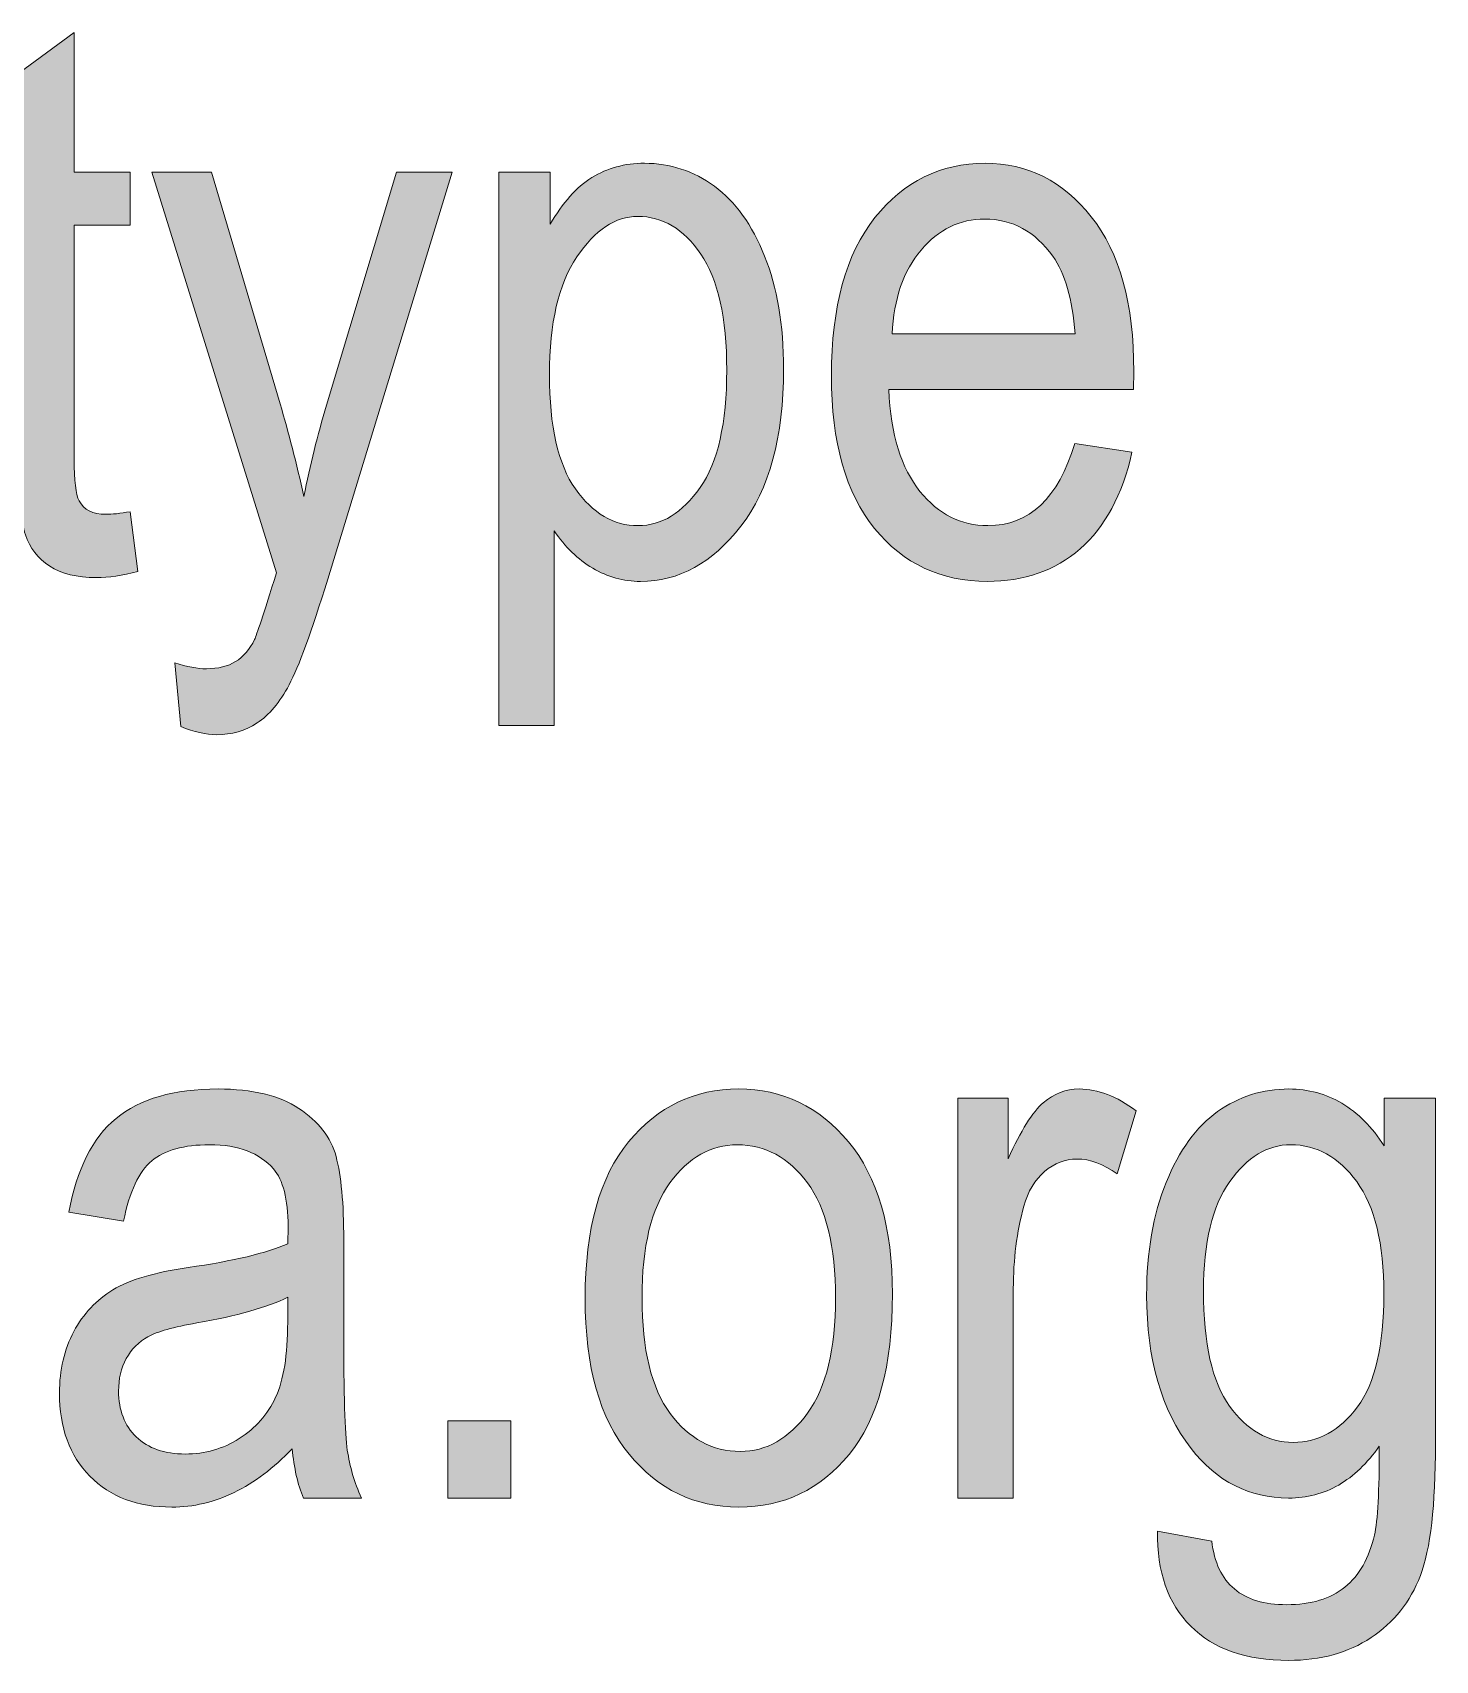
# Model space of a CAD drawing. Header units: inches. Extents: x 19 to 517, y 28 to 779.
# Drawn here: x 379.33 to 412.08, y 114.69 to 152.67 of the extents above; entities that cross this region are included whole.
import ezdxf

# ---------------------------------------------------------------- set-up
doc = ezdxf.new("R2010")
doc.units = ezdxf.units.IN
doc.header["$MEASUREMENT"] = 0
doc.layers.add('Layer 1', color=7, linetype='Continuous')

# ---------------------------------------------------------------- blocks, each defined once
blk = doc.blocks.new('block 224')
at = {"layer": 'Layer 1', "lineweight": 0}
blk.add_open_spline([(381.613, 141.491), (381.613, 141.491), (381.789, 140.094), (381.789, 140.094), (381.431, 140), (381.109, 139.953), (380.822, 139.953), (380.371, 139.953), (380.007, 140.043), (379.732, 140.221), (379.457, 140.399), (379.267, 140.645), (379.165, 140.955), (379.062, 141.266), (379.011, 141.884), (379.011, 142.81), (379.011, 142.81), (379.011, 148.18), (379.011, 148.18), (379.011, 148.18), (378.062, 148.18), (378.062, 148.18), (378.062, 148.18), (378.062, 149.41), (378.062, 149.41), (378.062, 149.41), (379.011, 149.41), (379.011, 149.41), (379.011, 149.41), (379.011, 151.722), (379.011, 151.722), (379.011, 151.722), (380.303, 152.671), (380.303, 152.671), (380.303, 152.671), (380.303, 149.41), (380.303, 149.41), (380.303, 149.41), (381.613, 149.41), (381.613, 149.41), (381.613, 149.41), (381.613, 148.18), (381.613, 148.18), (381.613, 148.18), (380.303, 148.18), (380.303, 148.18), (380.303, 148.18), (380.303, 142.722), (380.303, 142.722), (380.303, 142.218), (380.341, 141.893), (380.418, 141.746), (380.529, 141.535), (380.737, 141.43), (381.042, 141.43), (381.188, 141.43), (381.379, 141.45), (381.613, 141.491)], degree=3, knots=[0, 0, 0, 0, 1, 1, 1, 2, 2, 2, 3, 3, 3, 4, 4, 4, 5, 5, 5, 6, 6, 6, 7, 7, 7, 8, 8, 8, 9, 9, 9, 10, 10, 10, 11, 11, 11, 12, 12, 12, 13, 13, 13, 14, 14, 14, 15, 15, 15, 16, 16, 16, 17, 17, 17, 18, 18, 18, 19, 19, 19, 19], dxfattribs=at)
blk = doc.blocks.new('block 225')
at = {"layer": 'Layer 1', "true_color": 0x231f20}
h = blk.add_hatch(color=250, dxfattribs=at)
h.dxf.hatch_style = 2
edge = h.paths.add_edge_path()
edge.add_spline(control_points=[(381.613, 141.491), (381.613, 141.491), (381.789, 140.094), (381.789, 140.094), (381.431, 140), (381.109, 139.953), (380.822, 139.953), (380.371, 139.953), (380.007, 140.043), (379.732, 140.221), (379.457, 140.399), (379.267, 140.645), (379.165, 140.955), (379.062, 141.266), (379.011, 141.884), (379.011, 142.81), (379.011, 142.81), (379.011, 148.18), (379.011, 148.18), (379.011, 148.18), (378.062, 148.18), (378.062, 148.18), (378.062, 148.18), (378.062, 149.41), (378.062, 149.41), (378.062, 149.41), (379.011, 149.41), (379.011, 149.41), (379.011, 149.41), (379.011, 151.722), (379.011, 151.722), (379.011, 151.722), (380.303, 152.671), (380.303, 152.671), (380.303, 152.671), (380.303, 149.41), (380.303, 149.41), (380.303, 149.41), (381.613, 149.41), (381.613, 149.41), (381.613, 149.41), (381.613, 148.18), (381.613, 148.18), (381.613, 148.18), (380.303, 148.18), (380.303, 148.18), (380.303, 148.18), (380.303, 142.722), (380.303, 142.722), (380.303, 142.218), (380.341, 141.893), (380.418, 141.746), (380.529, 141.535), (380.737, 141.43), (381.042, 141.43), (381.188, 141.43), (381.379, 141.45), (381.613, 141.491)], knot_values=[0, 0, 0, 0, 1, 1, 1, 2, 2, 2, 3, 3, 3, 4, 4, 4, 5, 5, 5, 6, 6, 6, 7, 7, 7, 8, 8, 8, 9, 9, 9, 10, 10, 10, 11, 11, 11, 12, 12, 12, 13, 13, 13, 14, 14, 14, 15, 15, 15, 16, 16, 16, 17, 17, 17, 18, 18, 18, 19, 19, 19, 19], degree=3, periodic=1)
at = {"layer": 'Layer 1', "lineweight": 0}
blk.add_open_spline([(381.613, 141.491), (381.613, 141.491), (381.789, 140.094), (381.789, 140.094), (381.431, 140), (381.109, 139.953), (380.822, 139.953), (380.371, 139.953), (380.007, 140.043), (379.732, 140.221), (379.457, 140.399), (379.267, 140.645), (379.165, 140.955), (379.062, 141.266), (379.011, 141.884), (379.011, 142.81), (379.011, 142.81), (379.011, 148.18), (379.011, 148.18), (379.011, 148.18), (378.062, 148.18), (378.062, 148.18), (378.062, 148.18), (378.062, 149.41), (378.062, 149.41), (378.062, 149.41), (379.011, 149.41), (379.011, 149.41), (379.011, 149.41), (379.011, 151.722), (379.011, 151.722), (379.011, 151.722), (380.303, 152.671), (380.303, 152.671), (380.303, 152.671), (380.303, 149.41), (380.303, 149.41), (380.303, 149.41), (381.613, 149.41), (381.613, 149.41), (381.613, 149.41), (381.613, 148.18), (381.613, 148.18), (381.613, 148.18), (380.303, 148.18), (380.303, 148.18), (380.303, 148.18), (380.303, 142.722), (380.303, 142.722), (380.303, 142.218), (380.341, 141.893), (380.418, 141.746), (380.529, 141.535), (380.737, 141.43), (381.042, 141.43), (381.188, 141.43), (381.379, 141.45), (381.613, 141.491)], degree=3, knots=[0, 0, 0, 0, 1, 1, 1, 2, 2, 2, 3, 3, 3, 4, 4, 4, 5, 5, 5, 6, 6, 6, 7, 7, 7, 8, 8, 8, 9, 9, 9, 10, 10, 10, 11, 11, 11, 12, 12, 12, 13, 13, 13, 14, 14, 14, 15, 15, 15, 16, 16, 16, 17, 17, 17, 18, 18, 18, 19, 19, 19, 19], dxfattribs=at)
blk = doc.blocks.new('block 226')
at = {"layer": 'Layer 1', "lineweight": 0}
blk.add_open_spline([(382.791, 136.481), (382.791, 136.481), (382.65, 137.967), (382.65, 137.967), (382.937, 137.873), (383.183, 137.826), (383.389, 137.826), (383.665, 137.826), (383.892, 137.882), (384.071, 137.993), (384.25, 138.104), (384.398, 138.277), (384.515, 138.512), (384.556, 138.594), (384.726, 139.111), (385.025, 140.063), (385.025, 140.063), (382.114, 149.41), (382.114, 149.41), (382.114, 149.41), (383.511, 149.41), (383.511, 149.41), (383.511, 149.41), (385.111, 144.008), (385.111, 144.008), (385.31, 143.334), (385.495, 142.614), (385.665, 141.847), (385.811, 142.573), (385.987, 143.281), (386.192, 143.973), (386.192, 143.973), (387.827, 149.41), (387.827, 149.41), (387.827, 149.41), (389.128, 149.41), (389.128, 149.41), (389.128, 149.41), (386.224, 139.918), (386.224, 139.918), (385.842, 138.688), (385.542, 137.865), (385.322, 137.453), (385.101, 137.039), (384.852, 136.742), (384.573, 136.561), (384.295, 136.379), (383.979, 136.288), (383.627, 136.288), (383.381, 136.288), (383.101, 136.353), (382.791, 136.481)], degree=3, knots=[0, 0, 0, 0, 1, 1, 1, 2, 2, 2, 3, 3, 3, 4, 4, 4, 5, 5, 5, 6, 6, 6, 7, 7, 7, 8, 8, 8, 9, 9, 9, 10, 10, 10, 11, 11, 11, 12, 12, 12, 13, 13, 13, 14, 14, 14, 15, 15, 15, 16, 16, 16, 17, 17, 17, 17], dxfattribs=at)
blk = doc.blocks.new('block 227')
at = {"layer": 'Layer 1', "true_color": 0x231f20}
h = blk.add_hatch(color=250, dxfattribs=at)
h.dxf.hatch_style = 2
edge = h.paths.add_edge_path()
edge.add_spline(control_points=[(382.791, 136.481), (382.791, 136.481), (382.65, 137.967), (382.65, 137.967), (382.937, 137.873), (383.183, 137.826), (383.389, 137.826), (383.665, 137.826), (383.892, 137.882), (384.071, 137.993), (384.25, 138.104), (384.398, 138.277), (384.515, 138.512), (384.556, 138.594), (384.726, 139.111), (385.025, 140.063), (385.025, 140.063), (382.114, 149.41), (382.114, 149.41), (382.114, 149.41), (383.511, 149.41), (383.511, 149.41), (383.511, 149.41), (385.111, 144.008), (385.111, 144.008), (385.31, 143.334), (385.495, 142.614), (385.665, 141.847), (385.811, 142.573), (385.987, 143.281), (386.192, 143.973), (386.192, 143.973), (387.827, 149.41), (387.827, 149.41), (387.827, 149.41), (389.128, 149.41), (389.128, 149.41), (389.128, 149.41), (386.224, 139.918), (386.224, 139.918), (385.842, 138.688), (385.542, 137.865), (385.322, 137.453), (385.101, 137.039), (384.852, 136.742), (384.573, 136.561), (384.295, 136.379), (383.979, 136.288), (383.627, 136.288), (383.381, 136.288), (383.101, 136.353), (382.791, 136.481)], knot_values=[0, 0, 0, 0, 1, 1, 1, 2, 2, 2, 3, 3, 3, 4, 4, 4, 5, 5, 5, 6, 6, 6, 7, 7, 7, 8, 8, 8, 9, 9, 9, 10, 10, 10, 11, 11, 11, 12, 12, 12, 13, 13, 13, 14, 14, 14, 15, 15, 15, 16, 16, 16, 17, 17, 17, 17], degree=3, periodic=1)
at = {"layer": 'Layer 1', "lineweight": 0}
blk.add_open_spline([(382.791, 136.481), (382.791, 136.481), (382.65, 137.967), (382.65, 137.967), (382.937, 137.873), (383.183, 137.826), (383.389, 137.826), (383.665, 137.826), (383.892, 137.882), (384.071, 137.993), (384.25, 138.104), (384.398, 138.277), (384.515, 138.512), (384.556, 138.594), (384.726, 139.111), (385.025, 140.063), (385.025, 140.063), (382.114, 149.41), (382.114, 149.41), (382.114, 149.41), (383.511, 149.41), (383.511, 149.41), (383.511, 149.41), (385.111, 144.008), (385.111, 144.008), (385.31, 143.334), (385.495, 142.614), (385.665, 141.847), (385.811, 142.573), (385.987, 143.281), (386.192, 143.973), (386.192, 143.973), (387.827, 149.41), (387.827, 149.41), (387.827, 149.41), (389.128, 149.41), (389.128, 149.41), (389.128, 149.41), (386.224, 139.918), (386.224, 139.918), (385.842, 138.688), (385.542, 137.865), (385.322, 137.453), (385.101, 137.039), (384.852, 136.742), (384.573, 136.561), (384.295, 136.379), (383.979, 136.288), (383.627, 136.288), (383.381, 136.288), (383.101, 136.353), (382.791, 136.481)], degree=3, knots=[0, 0, 0, 0, 1, 1, 1, 2, 2, 2, 3, 3, 3, 4, 4, 4, 5, 5, 5, 6, 6, 6, 7, 7, 7, 8, 8, 8, 9, 9, 9, 10, 10, 10, 11, 11, 11, 12, 12, 12, 13, 13, 13, 14, 14, 14, 15, 15, 15, 16, 16, 16, 17, 17, 17, 17], dxfattribs=at)
blk = doc.blocks.new('block 228')
at = {"layer": 'Layer 1', "lineweight": 0}
blk.add_open_spline([(390.217, 136.499), (390.217, 136.499), (390.217, 149.41), (390.217, 149.41), (390.217, 149.41), (391.413, 149.41), (391.413, 149.41), (391.413, 149.41), (391.413, 148.197), (391.413, 148.197), (391.706, 148.701), (392.03, 149.064), (392.386, 149.287), (392.744, 149.51), (393.153, 149.621), (393.615, 149.621), (394.217, 149.621), (394.761, 149.442), (395.248, 149.085), (395.733, 148.728), (396.124, 148.184), (396.419, 147.455), (396.714, 146.725), (396.862, 145.848), (396.862, 144.822), (396.862, 143.234), (396.529, 142.011), (395.865, 141.152), (395.199, 140.294), (394.419, 139.865), (393.522, 139.865), (393.124, 139.865), (392.752, 139.968), (392.406, 140.173), (392.06, 140.378), (391.761, 140.668), (391.509, 141.043), (391.509, 141.043), (391.509, 136.499), (391.509, 136.499), (391.509, 136.499), (390.217, 136.499), (390.217, 136.499)], degree=3, knots=[0, 0, 0, 0, 1, 1, 1, 2, 2, 2, 3, 3, 3, 4, 4, 4, 5, 5, 5, 6, 6, 6, 7, 7, 7, 8, 8, 8, 9, 9, 9, 10, 10, 10, 11, 11, 11, 12, 12, 12, 13, 13, 13, 14, 14, 14, 14], dxfattribs=at)
blk = doc.blocks.new('block 229')
at = {"layer": 'Layer 1', "lineweight": 0}
blk.add_open_spline([(391.397, 144.69), (391.397, 143.483), (391.598, 142.594), (392.002, 142.023), (392.405, 141.451), (392.893, 141.166), (393.465, 141.166), (394.015, 141.166), (394.498, 141.462), (394.913, 142.054), (395.328, 142.646), (395.535, 143.56), (395.535, 144.796), (395.535, 146.015), (395.333, 146.917), (394.93, 147.503), (394.527, 148.089), (394.036, 148.382), (393.457, 148.382), (392.937, 148.382), (392.464, 148.066), (392.037, 147.438), (391.61, 146.807), (391.397, 145.892), (391.397, 144.69)], degree=3, knots=[0, 0, 0, 0, 1, 1, 1, 2, 2, 2, 3, 3, 3, 4, 4, 4, 5, 5, 5, 6, 6, 6, 7, 7, 7, 8, 8, 8, 8], dxfattribs=at)
blk = doc.blocks.new('block 230')
at = {"layer": 'Layer 1', "true_color": 0x231f20}
h = blk.add_hatch(color=250, dxfattribs=at)
h.dxf.hatch_style = 2
edge = h.paths.add_edge_path()
edge.add_spline(control_points=[(390.217, 136.499), (390.217, 136.499), (390.217, 149.41), (390.217, 149.41), (390.217, 149.41), (391.413, 149.41), (391.413, 149.41), (391.413, 149.41), (391.413, 148.197), (391.413, 148.197), (391.706, 148.701), (392.03, 149.064), (392.386, 149.287), (392.744, 149.51), (393.153, 149.621), (393.615, 149.621), (394.217, 149.621), (394.761, 149.442), (395.248, 149.085), (395.733, 148.728), (396.124, 148.184), (396.419, 147.455), (396.714, 146.725), (396.862, 145.848), (396.862, 144.822), (396.862, 143.234), (396.529, 142.011), (395.865, 141.152), (395.199, 140.294), (394.419, 139.865), (393.522, 139.865), (393.124, 139.865), (392.752, 139.968), (392.406, 140.173), (392.06, 140.378), (391.761, 140.668), (391.509, 141.043), (391.509, 141.043), (391.509, 136.499), (391.509, 136.499), (391.509, 136.499), (390.217, 136.499), (390.217, 136.499)], knot_values=[0, 0, 0, 0, 1, 1, 1, 2, 2, 2, 3, 3, 3, 4, 4, 4, 5, 5, 5, 6, 6, 6, 7, 7, 7, 8, 8, 8, 9, 9, 9, 10, 10, 10, 11, 11, 11, 12, 12, 12, 13, 13, 13, 14, 14, 14, 14], degree=3, periodic=1)
edge = h.paths.add_edge_path()
edge.add_spline(control_points=[(391.397, 144.69), (391.397, 143.483), (391.598, 142.594), (392.002, 142.023), (392.405, 141.451), (392.893, 141.166), (393.465, 141.166), (394.015, 141.166), (394.498, 141.462), (394.913, 142.054), (395.328, 142.646), (395.535, 143.56), (395.535, 144.796), (395.535, 146.015), (395.333, 146.917), (394.93, 147.503), (394.527, 148.089), (394.036, 148.382), (393.457, 148.382), (392.937, 148.382), (392.464, 148.066), (392.037, 147.438), (391.61, 146.807), (391.397, 145.892), (391.397, 144.69)], knot_values=[0, 0, 0, 0, 1, 1, 1, 2, 2, 2, 3, 3, 3, 4, 4, 4, 5, 5, 5, 6, 6, 6, 7, 7, 7, 8, 8, 8, 8], degree=3, periodic=1)
at = {"layer": 'Layer 1', "lineweight": 0}
for points, knots in [([(390.217, 136.499), (390.217, 136.499), (390.217, 149.41), (390.217, 149.41), (390.217, 149.41), (391.413, 149.41), (391.413, 149.41), (391.413, 149.41), (391.413, 148.197), (391.413, 148.197), (391.706, 148.701), (392.03, 149.064), (392.386, 149.287), (392.744, 149.51), (393.153, 149.621), (393.615, 149.621), (394.217, 149.621), (394.761, 149.442), (395.248, 149.085), (395.733, 148.728), (396.124, 148.184), (396.419, 147.455), (396.714, 146.725), (396.862, 145.848), (396.862, 144.822), (396.862, 143.234), (396.529, 142.011), (395.865, 141.152), (395.199, 140.294), (394.419, 139.865), (393.522, 139.865), (393.124, 139.865), (392.752, 139.968), (392.406, 140.173), (392.06, 140.378), (391.761, 140.668), (391.509, 141.043), (391.509, 141.043), (391.509, 136.499), (391.509, 136.499), (391.509, 136.499), (390.217, 136.499), (390.217, 136.499)], [0, 0, 0, 0, 1, 1, 1, 2, 2, 2, 3, 3, 3, 4, 4, 4, 5, 5, 5, 6, 6, 6, 7, 7, 7, 8, 8, 8, 9, 9, 9, 10, 10, 10, 11, 11, 11, 12, 12, 12, 13, 13, 13, 14, 14, 14, 14]), ([(391.397, 144.69), (391.397, 143.483), (391.598, 142.594), (392.002, 142.023), (392.405, 141.451), (392.893, 141.166), (393.465, 141.166), (394.015, 141.166), (394.498, 141.462), (394.913, 142.054), (395.328, 142.646), (395.535, 143.56), (395.535, 144.796), (395.535, 146.015), (395.333, 146.917), (394.93, 147.503), (394.527, 148.089), (394.036, 148.382), (393.457, 148.382), (392.937, 148.382), (392.464, 148.066), (392.037, 147.438), (391.61, 146.807), (391.397, 145.892), (391.397, 144.69)], [0, 0, 0, 0, 1, 1, 1, 2, 2, 2, 3, 3, 3, 4, 4, 4, 5, 5, 5, 6, 6, 6, 7, 7, 7, 8, 8, 8, 8])]:
    blk.add_open_spline(points, degree=3, knots=knots, dxfattribs=at)
blk = doc.blocks.new('block 231')
at = {"layer": 'Layer 1', "lineweight": 0}
blk.add_open_spline([(403.656, 143.082), (403.656, 143.082), (404.992, 142.88), (404.992, 142.88), (404.769, 141.884), (404.366, 141.132), (403.783, 140.625), (403.2, 140.118), (402.478, 139.865), (401.617, 139.865), (400.533, 139.865), (399.655, 140.276), (398.984, 141.1), (398.313, 141.923), (397.978, 143.111), (397.978, 144.664), (397.978, 146.275), (398.316, 147.504), (398.994, 148.352), (399.67, 149.197), (400.527, 149.621), (401.564, 149.621), (402.554, 149.621), (403.381, 149.205), (404.043, 148.373), (404.705, 147.541), (405.036, 146.337), (405.036, 144.761), (405.036, 144.761), (405.027, 144.339), (405.027, 144.339), (405.027, 144.339), (399.314, 144.339), (399.314, 144.339), (399.367, 143.29), (399.61, 142.499), (400.044, 141.966), (400.477, 141.433), (401.005, 141.166), (401.626, 141.166), (402.598, 141.166), (403.275, 141.805), (403.656, 143.082)], degree=3, knots=[0, 0, 0, 0, 1, 1, 1, 2, 2, 2, 3, 3, 3, 4, 4, 4, 5, 5, 5, 6, 6, 6, 7, 7, 7, 8, 8, 8, 9, 9, 9, 10, 10, 10, 11, 11, 11, 12, 12, 12, 13, 13, 13, 14, 14, 14, 14], dxfattribs=at)
blk = doc.blocks.new('block 232')
at = {"layer": 'Layer 1', "lineweight": 0}
blk.add_open_spline([(399.393, 145.64), (399.393, 145.64), (403.665, 145.64), (403.665, 145.64), (403.606, 146.448), (403.433, 147.052), (403.146, 147.45), (402.73, 148.03), (402.2, 148.32), (401.555, 148.32), (400.975, 148.32), (400.48, 148.078), (400.07, 147.596), (399.66, 147.111), (399.434, 146.46), (399.393, 145.64)], degree=3, knots=[0, 0, 0, 0, 1, 1, 1, 2, 2, 2, 3, 3, 3, 4, 4, 4, 5, 5, 5, 5], dxfattribs=at)
blk = doc.blocks.new('block 233')
at = {"layer": 'Layer 1', "true_color": 0x231f20}
h = blk.add_hatch(color=250, dxfattribs=at)
h.dxf.hatch_style = 2
edge = h.paths.add_edge_path()
edge.add_spline(control_points=[(403.656, 143.082), (403.656, 143.082), (404.992, 142.88), (404.992, 142.88), (404.769, 141.884), (404.366, 141.132), (403.783, 140.625), (403.2, 140.118), (402.478, 139.865), (401.617, 139.865), (400.533, 139.865), (399.655, 140.276), (398.984, 141.1), (398.313, 141.923), (397.978, 143.111), (397.978, 144.664), (397.978, 146.275), (398.316, 147.504), (398.994, 148.352), (399.67, 149.197), (400.527, 149.621), (401.564, 149.621), (402.554, 149.621), (403.381, 149.205), (404.043, 148.373), (404.705, 147.541), (405.036, 146.337), (405.036, 144.761), (405.036, 144.761), (405.027, 144.339), (405.027, 144.339), (405.027, 144.339), (399.314, 144.339), (399.314, 144.339), (399.367, 143.29), (399.61, 142.499), (400.044, 141.966), (400.477, 141.433), (401.005, 141.166), (401.626, 141.166), (402.598, 141.166), (403.275, 141.805), (403.656, 143.082)], knot_values=[0, 0, 0, 0, 1, 1, 1, 2, 2, 2, 3, 3, 3, 4, 4, 4, 5, 5, 5, 6, 6, 6, 7, 7, 7, 8, 8, 8, 9, 9, 9, 10, 10, 10, 11, 11, 11, 12, 12, 12, 13, 13, 13, 14, 14, 14, 14], degree=3, periodic=1)
edge = h.paths.add_edge_path()
edge.add_spline(control_points=[(399.393, 145.64), (399.393, 145.64), (403.665, 145.64), (403.665, 145.64), (403.606, 146.448), (403.433, 147.052), (403.146, 147.45), (402.73, 148.03), (402.2, 148.32), (401.555, 148.32), (400.975, 148.32), (400.48, 148.078), (400.07, 147.596), (399.66, 147.111), (399.434, 146.46), (399.393, 145.64)], knot_values=[0, 0, 0, 0, 1, 1, 1, 2, 2, 2, 3, 3, 3, 4, 4, 4, 5, 5, 5, 5], degree=3, periodic=1)
at = {"layer": 'Layer 1', "lineweight": 0}
for points, knots in [([(403.656, 143.082), (403.656, 143.082), (404.992, 142.88), (404.992, 142.88), (404.769, 141.884), (404.366, 141.132), (403.783, 140.625), (403.2, 140.118), (402.478, 139.865), (401.617, 139.865), (400.533, 139.865), (399.655, 140.276), (398.984, 141.1), (398.313, 141.923), (397.978, 143.111), (397.978, 144.664), (397.978, 146.275), (398.316, 147.504), (398.994, 148.352), (399.67, 149.197), (400.527, 149.621), (401.564, 149.621), (402.554, 149.621), (403.381, 149.205), (404.043, 148.373), (404.705, 147.541), (405.036, 146.337), (405.036, 144.761), (405.036, 144.761), (405.027, 144.339), (405.027, 144.339), (405.027, 144.339), (399.314, 144.339), (399.314, 144.339), (399.367, 143.29), (399.61, 142.499), (400.044, 141.966), (400.477, 141.433), (401.005, 141.166), (401.626, 141.166), (402.598, 141.166), (403.275, 141.805), (403.656, 143.082)], [0, 0, 0, 0, 1, 1, 1, 2, 2, 2, 3, 3, 3, 4, 4, 4, 5, 5, 5, 6, 6, 6, 7, 7, 7, 8, 8, 8, 9, 9, 9, 10, 10, 10, 11, 11, 11, 12, 12, 12, 13, 13, 13, 14, 14, 14, 14]), ([(399.393, 145.64), (399.393, 145.64), (403.665, 145.64), (403.665, 145.64), (403.606, 146.448), (403.433, 147.052), (403.146, 147.45), (402.73, 148.03), (402.2, 148.32), (401.555, 148.32), (400.975, 148.32), (400.48, 148.078), (400.07, 147.596), (399.66, 147.111), (399.434, 146.46), (399.393, 145.64)], [0, 0, 0, 0, 1, 1, 1, 2, 2, 2, 3, 3, 3, 4, 4, 4, 5, 5, 5, 5])]:
    blk.add_open_spline(points, degree=3, knots=knots, dxfattribs=at)
blk = doc.blocks.new('block 362')
at = {"layer": 'Layer 1', "lineweight": 0}
blk.add_open_spline([(385.392, 119.627), (384.959, 119.176), (384.507, 118.836), (384.039, 118.607), (383.57, 118.379), (383.084, 118.265), (382.58, 118.265), (381.783, 118.265), (381.147, 118.505), (380.673, 118.985), (380.198, 119.466), (379.961, 120.113), (379.961, 120.928), (379.961, 121.467), (380.072, 121.944), (380.295, 122.36), (380.517, 122.776), (380.822, 123.102), (381.209, 123.336), (381.595, 123.57), (382.181, 123.743), (382.966, 123.854), (384.021, 124.009), (384.795, 124.193), (385.287, 124.408), (385.287, 124.408), (385.296, 124.813), (385.296, 124.813), (385.296, 125.451), (385.181, 125.899), (384.953, 126.157), (384.631, 126.532), (384.135, 126.72), (383.467, 126.72), (382.864, 126.72), (382.413, 126.595), (382.114, 126.345), (381.815, 126.094), (381.595, 125.624), (381.455, 124.936), (381.455, 124.936), (380.18, 125.146), (380.18, 125.146), (380.362, 126.148), (380.73, 126.878), (381.283, 127.335), (381.838, 127.792), (382.63, 128.021), (383.661, 128.021), (384.464, 128.021), (385.093, 127.869), (385.55, 127.567), (386.007, 127.266), (386.296, 126.893), (386.416, 126.447), (386.536, 126.002), (386.596, 125.352), (386.596, 124.496), (386.596, 124.496), (386.596, 122.387), (386.596, 122.387), (386.596, 120.91), (386.624, 119.979), (386.679, 119.597), (386.735, 119.212), (386.845, 118.839), (387.009, 118.476), (387.009, 118.476), (385.656, 118.476), (385.656, 118.476), (385.521, 118.798), (385.433, 119.182), (385.392, 119.627)], degree=3, knots=[0, 0, 0, 0, 1, 1, 1, 2, 2, 2, 3, 3, 3, 4, 4, 4, 5, 5, 5, 6, 6, 6, 7, 7, 7, 8, 8, 8, 9, 9, 9, 10, 10, 10, 11, 11, 11, 12, 12, 12, 13, 13, 13, 14, 14, 14, 15, 15, 15, 16, 16, 16, 17, 17, 17, 18, 18, 18, 19, 19, 19, 20, 20, 20, 21, 21, 21, 22, 22, 22, 23, 23, 23, 24, 24, 24, 24], dxfattribs=at)
blk = doc.blocks.new('block 363')
at = {"layer": 'Layer 1', "lineweight": 0}
blk.add_open_spline([(385.287, 123.16), (384.812, 122.926), (384.106, 122.727), (383.169, 122.563), (382.624, 122.469), (382.243, 122.361), (382.026, 122.241), (381.809, 122.121), (381.64, 121.952), (381.521, 121.731), (381.4, 121.513), (381.34, 121.259), (381.34, 120.972), (381.34, 120.526), (381.478, 120.17), (381.754, 119.903), (382.029, 119.637), (382.41, 119.504), (382.896, 119.504), (383.359, 119.504), (383.779, 119.624), (384.158, 119.864), (384.535, 120.104), (384.818, 120.425), (385.006, 120.827), (385.193, 121.228), (385.287, 121.813), (385.287, 122.58), (385.287, 122.58), (385.287, 123.16), (385.287, 123.16)], degree=3, knots=[0, 0, 0, 0, 1, 1, 1, 2, 2, 2, 3, 3, 3, 4, 4, 4, 5, 5, 5, 6, 6, 6, 7, 7, 7, 8, 8, 8, 9, 9, 9, 10, 10, 10, 10], dxfattribs=at)
blk = doc.blocks.new('block 364')
at = {"layer": 'Layer 1', "true_color": 0x231f20}
h = blk.add_hatch(color=250, dxfattribs=at)
h.dxf.hatch_style = 2
edge = h.paths.add_edge_path()
edge.add_spline(control_points=[(385.392, 119.627), (384.959, 119.176), (384.507, 118.836), (384.039, 118.607), (383.57, 118.379), (383.084, 118.265), (382.58, 118.265), (381.783, 118.265), (381.147, 118.505), (380.673, 118.985), (380.198, 119.466), (379.961, 120.113), (379.961, 120.928), (379.961, 121.467), (380.072, 121.944), (380.295, 122.36), (380.517, 122.776), (380.822, 123.102), (381.209, 123.336), (381.595, 123.57), (382.181, 123.743), (382.966, 123.854), (384.021, 124.009), (384.795, 124.193), (385.287, 124.408), (385.287, 124.408), (385.296, 124.813), (385.296, 124.813), (385.296, 125.451), (385.181, 125.899), (384.953, 126.157), (384.631, 126.532), (384.135, 126.72), (383.467, 126.72), (382.864, 126.72), (382.413, 126.595), (382.114, 126.345), (381.815, 126.094), (381.595, 125.624), (381.455, 124.936), (381.455, 124.936), (380.18, 125.146), (380.18, 125.146), (380.362, 126.148), (380.73, 126.878), (381.283, 127.335), (381.838, 127.792), (382.63, 128.021), (383.661, 128.021), (384.464, 128.021), (385.093, 127.869), (385.55, 127.567), (386.007, 127.266), (386.296, 126.893), (386.416, 126.447), (386.536, 126.002), (386.596, 125.352), (386.596, 124.496), (386.596, 124.496), (386.596, 122.387), (386.596, 122.387), (386.596, 120.91), (386.624, 119.979), (386.679, 119.597), (386.735, 119.212), (386.845, 118.839), (387.009, 118.476), (387.009, 118.476), (385.656, 118.476), (385.656, 118.476), (385.521, 118.798), (385.433, 119.182), (385.392, 119.627)], knot_values=[0, 0, 0, 0, 1, 1, 1, 2, 2, 2, 3, 3, 3, 4, 4, 4, 5, 5, 5, 6, 6, 6, 7, 7, 7, 8, 8, 8, 9, 9, 9, 10, 10, 10, 11, 11, 11, 12, 12, 12, 13, 13, 13, 14, 14, 14, 15, 15, 15, 16, 16, 16, 17, 17, 17, 18, 18, 18, 19, 19, 19, 20, 20, 20, 21, 21, 21, 22, 22, 22, 23, 23, 23, 24, 24, 24, 24], degree=3, periodic=1)
edge = h.paths.add_edge_path()
edge.add_spline(control_points=[(385.287, 123.16), (384.812, 122.926), (384.106, 122.727), (383.169, 122.563), (382.624, 122.469), (382.243, 122.361), (382.026, 122.241), (381.809, 122.121), (381.64, 121.952), (381.521, 121.731), (381.4, 121.513), (381.34, 121.259), (381.34, 120.972), (381.34, 120.526), (381.478, 120.17), (381.754, 119.903), (382.029, 119.637), (382.41, 119.504), (382.896, 119.504), (383.359, 119.504), (383.779, 119.624), (384.158, 119.864), (384.535, 120.104), (384.818, 120.425), (385.006, 120.827), (385.193, 121.228), (385.287, 121.813), (385.287, 122.58), (385.287, 122.58), (385.287, 123.16), (385.287, 123.16)], knot_values=[0, 0, 0, 0, 1, 1, 1, 2, 2, 2, 3, 3, 3, 4, 4, 4, 5, 5, 5, 6, 6, 6, 7, 7, 7, 8, 8, 8, 9, 9, 9, 10, 10, 10, 10], degree=3, periodic=1)
at = {"layer": 'Layer 1', "lineweight": 0}
for points, knots in [([(385.392, 119.627), (384.959, 119.176), (384.507, 118.836), (384.039, 118.607), (383.57, 118.379), (383.084, 118.265), (382.58, 118.265), (381.783, 118.265), (381.147, 118.505), (380.673, 118.985), (380.198, 119.466), (379.961, 120.113), (379.961, 120.928), (379.961, 121.467), (380.072, 121.944), (380.295, 122.36), (380.517, 122.776), (380.822, 123.102), (381.209, 123.336), (381.595, 123.57), (382.181, 123.743), (382.966, 123.854), (384.021, 124.009), (384.795, 124.193), (385.287, 124.408), (385.287, 124.408), (385.296, 124.813), (385.296, 124.813), (385.296, 125.451), (385.181, 125.899), (384.953, 126.157), (384.631, 126.532), (384.135, 126.72), (383.467, 126.72), (382.864, 126.72), (382.413, 126.595), (382.114, 126.345), (381.815, 126.094), (381.595, 125.624), (381.455, 124.936), (381.455, 124.936), (380.18, 125.146), (380.18, 125.146), (380.362, 126.148), (380.73, 126.878), (381.283, 127.335), (381.838, 127.792), (382.63, 128.021), (383.661, 128.021), (384.464, 128.021), (385.093, 127.869), (385.55, 127.567), (386.007, 127.266), (386.296, 126.893), (386.416, 126.447), (386.536, 126.002), (386.596, 125.352), (386.596, 124.496), (386.596, 124.496), (386.596, 122.387), (386.596, 122.387), (386.596, 120.91), (386.624, 119.979), (386.679, 119.597), (386.735, 119.212), (386.845, 118.839), (387.009, 118.476), (387.009, 118.476), (385.656, 118.476), (385.656, 118.476), (385.521, 118.798), (385.433, 119.182), (385.392, 119.627)], [0, 0, 0, 0, 1, 1, 1, 2, 2, 2, 3, 3, 3, 4, 4, 4, 5, 5, 5, 6, 6, 6, 7, 7, 7, 8, 8, 8, 9, 9, 9, 10, 10, 10, 11, 11, 11, 12, 12, 12, 13, 13, 13, 14, 14, 14, 15, 15, 15, 16, 16, 16, 17, 17, 17, 18, 18, 18, 19, 19, 19, 20, 20, 20, 21, 21, 21, 22, 22, 22, 23, 23, 23, 24, 24, 24, 24]), ([(385.287, 123.16), (384.812, 122.926), (384.106, 122.727), (383.169, 122.563), (382.624, 122.469), (382.243, 122.361), (382.026, 122.241), (381.809, 122.121), (381.64, 121.952), (381.521, 121.731), (381.4, 121.513), (381.34, 121.259), (381.34, 120.972), (381.34, 120.526), (381.478, 120.17), (381.754, 119.903), (382.029, 119.637), (382.41, 119.504), (382.896, 119.504), (383.359, 119.504), (383.779, 119.624), (384.158, 119.864), (384.535, 120.104), (384.818, 120.425), (385.006, 120.827), (385.193, 121.228), (385.287, 121.813), (385.287, 122.58), (385.287, 122.58), (385.287, 123.16), (385.287, 123.16)], [0, 0, 0, 0, 1, 1, 1, 2, 2, 2, 3, 3, 3, 4, 4, 4, 5, 5, 5, 6, 6, 6, 7, 7, 7, 8, 8, 8, 9, 9, 9, 10, 10, 10, 10])]:
    blk.add_open_spline(points, degree=3, knots=knots, dxfattribs=at)
blk = doc.blocks.new('block 365')
at = {"layer": 'Layer 1', "lineweight": 0}
blk.add_lwpolyline([(389.022, 118.476), (389.022, 120.277), (390.499, 120.277), (390.499, 118.476), (389.022, 118.476)], dxfattribs=at)
blk = doc.blocks.new('block 366')
at = {"layer": 'Layer 1', "true_color": 0x231f20}
h = blk.add_hatch(color=250, dxfattribs=at)
h.dxf.hatch_style = 2
h.paths.add_polyline_path([(389.022, 118.476), (389.022, 120.277), (390.499, 120.277), (390.499, 118.476)])
at = {"layer": 'Layer 1', "lineweight": 0}
blk.add_lwpolyline([(389.022, 118.476), (389.022, 120.277), (390.499, 120.277), (390.499, 118.476), (389.022, 118.476), (389.022, 118.476)], dxfattribs=at)
blk = doc.blocks.new('block 367')
at = {"layer": 'Layer 1', "lineweight": 0}
blk.add_open_spline([(392.23, 123.143), (392.23, 124.754), (392.569, 125.97), (393.245, 126.79), (393.923, 127.61), (394.779, 128.021), (395.816, 128.021), (396.836, 128.021), (397.688, 127.61), (398.374, 126.79), (399.059, 125.97), (399.402, 124.786), (399.402, 123.239), (399.402, 121.563), (399.065, 120.315), (398.391, 119.495), (397.717, 118.675), (396.859, 118.265), (395.816, 118.265), (394.791, 118.265), (393.936, 118.676), (393.255, 119.499), (392.571, 120.322), (392.23, 121.537), (392.23, 123.143)], degree=3, knots=[0, 0, 0, 0, 1, 1, 1, 2, 2, 2, 3, 3, 3, 4, 4, 4, 5, 5, 5, 6, 6, 6, 7, 7, 7, 8, 8, 8, 8], dxfattribs=at)
blk = doc.blocks.new('block 368')
at = {"layer": 'Layer 1', "lineweight": 0}
blk.add_open_spline([(393.557, 123.147), (393.557, 121.938), (393.777, 121.039), (394.216, 120.45), (394.656, 119.86), (395.201, 119.565), (395.851, 119.565), (396.461, 119.565), (396.983, 119.863), (397.421, 120.459), (397.856, 121.054), (398.075, 121.95), (398.075, 123.147), (398.075, 124.35), (397.855, 125.246), (397.416, 125.835), (396.976, 126.425), (396.431, 126.72), (395.781, 126.72), (395.166, 126.72), (394.641, 126.424), (394.208, 125.831), (393.774, 125.238), (393.557, 124.344), (393.557, 123.147)], degree=3, knots=[0, 0, 0, 0, 1, 1, 1, 2, 2, 2, 3, 3, 3, 4, 4, 4, 5, 5, 5, 6, 6, 6, 7, 7, 7, 8, 8, 8, 8], dxfattribs=at)
blk = doc.blocks.new('block 369')
at = {"layer": 'Layer 1', "true_color": 0x231f20}
h = blk.add_hatch(color=250, dxfattribs=at)
h.dxf.hatch_style = 2
edge = h.paths.add_edge_path()
edge.add_spline(control_points=[(392.23, 123.143), (392.23, 124.754), (392.569, 125.97), (393.245, 126.79), (393.923, 127.61), (394.779, 128.021), (395.816, 128.021), (396.836, 128.021), (397.688, 127.61), (398.374, 126.79), (399.059, 125.97), (399.402, 124.786), (399.402, 123.239), (399.402, 121.563), (399.065, 120.315), (398.391, 119.495), (397.717, 118.675), (396.859, 118.265), (395.816, 118.265), (394.791, 118.265), (393.936, 118.676), (393.255, 119.499), (392.571, 120.322), (392.23, 121.537), (392.23, 123.143)], knot_values=[0, 0, 0, 0, 1, 1, 1, 2, 2, 2, 3, 3, 3, 4, 4, 4, 5, 5, 5, 6, 6, 6, 7, 7, 7, 8, 8, 8, 8], degree=3, periodic=1)
edge = h.paths.add_edge_path()
edge.add_spline(control_points=[(393.557, 123.147), (393.557, 121.938), (393.777, 121.039), (394.216, 120.45), (394.656, 119.86), (395.201, 119.565), (395.851, 119.565), (396.461, 119.565), (396.983, 119.863), (397.421, 120.459), (397.856, 121.054), (398.075, 121.95), (398.075, 123.147), (398.075, 124.35), (397.855, 125.246), (397.416, 125.835), (396.976, 126.425), (396.431, 126.72), (395.781, 126.72), (395.166, 126.72), (394.641, 126.424), (394.208, 125.831), (393.774, 125.238), (393.557, 124.344), (393.557, 123.147)], knot_values=[0, 0, 0, 0, 1, 1, 1, 2, 2, 2, 3, 3, 3, 4, 4, 4, 5, 5, 5, 6, 6, 6, 7, 7, 7, 8, 8, 8, 8], degree=3, periodic=1)
at = {"layer": 'Layer 1', "lineweight": 0}
for points in [[(392.23, 123.143), (392.23, 124.754), (392.569, 125.97), (393.245, 126.79), (393.923, 127.61), (394.779, 128.021), (395.816, 128.021), (396.836, 128.021), (397.688, 127.61), (398.374, 126.79), (399.059, 125.97), (399.402, 124.786), (399.402, 123.239), (399.402, 121.563), (399.065, 120.315), (398.391, 119.495), (397.717, 118.675), (396.859, 118.265), (395.816, 118.265), (394.791, 118.265), (393.936, 118.676), (393.255, 119.499), (392.571, 120.322), (392.23, 121.537), (392.23, 123.143)], [(393.557, 123.147), (393.557, 121.938), (393.777, 121.039), (394.216, 120.45), (394.656, 119.86), (395.201, 119.565), (395.851, 119.565), (396.461, 119.565), (396.983, 119.863), (397.421, 120.459), (397.856, 121.054), (398.075, 121.95), (398.075, 123.147), (398.075, 124.35), (397.855, 125.246), (397.416, 125.835), (396.976, 126.425), (396.431, 126.72), (395.781, 126.72), (395.166, 126.72), (394.641, 126.424), (394.208, 125.831), (393.774, 125.238), (393.557, 124.344), (393.557, 123.147)]]:
    blk.add_open_spline(points, degree=3, knots=[0, 0, 0, 0, 1, 1, 1, 2, 2, 2, 3, 3, 3, 4, 4, 4, 5, 5, 5, 6, 6, 6, 7, 7, 7, 8, 8, 8, 8], dxfattribs=at)
blk = doc.blocks.new('block 370')
at = {"layer": 'Layer 1', "lineweight": 0}
blk.add_open_spline([(400.931, 118.476), (400.931, 118.476), (400.931, 127.81), (400.931, 127.81), (400.931, 127.81), (402.1, 127.81), (402.1, 127.81), (402.1, 127.81), (402.1, 126.395), (402.1, 126.395), (402.399, 127.051), (402.673, 127.485), (402.923, 127.7), (403.171, 127.913), (403.451, 128.021), (403.761, 128.021), (404.195, 128.021), (404.637, 127.851), (405.089, 127.511), (405.089, 127.511), (404.649, 126.043), (404.649, 126.043), (404.327, 126.271), (404.013, 126.386), (403.709, 126.386), (403.433, 126.386), (403.181, 126.289), (402.953, 126.096), (402.724, 125.902), (402.563, 125.633), (402.469, 125.287), (402.305, 124.684), (402.223, 124.042), (402.223, 123.362), (402.223, 123.362), (402.223, 118.476), (402.223, 118.476), (402.223, 118.476), (400.931, 118.476), (400.931, 118.476)], degree=3, knots=[0, 0, 0, 0, 1, 1, 1, 2, 2, 2, 3, 3, 3, 4, 4, 4, 5, 5, 5, 6, 6, 6, 7, 7, 7, 8, 8, 8, 9, 9, 9, 10, 10, 10, 11, 11, 11, 12, 12, 12, 13, 13, 13, 13], dxfattribs=at)
blk = doc.blocks.new('block 371')
at = {"layer": 'Layer 1', "true_color": 0x231f20}
h = blk.add_hatch(color=250, dxfattribs=at)
h.dxf.hatch_style = 2
edge = h.paths.add_edge_path()
edge.add_spline(control_points=[(400.931, 118.476), (400.931, 118.476), (400.931, 127.81), (400.931, 127.81), (400.931, 127.81), (402.1, 127.81), (402.1, 127.81), (402.1, 127.81), (402.1, 126.395), (402.1, 126.395), (402.399, 127.051), (402.673, 127.485), (402.923, 127.7), (403.171, 127.913), (403.451, 128.021), (403.761, 128.021), (404.195, 128.021), (404.637, 127.851), (405.089, 127.511), (405.089, 127.511), (404.649, 126.043), (404.649, 126.043), (404.327, 126.271), (404.013, 126.386), (403.709, 126.386), (403.433, 126.386), (403.181, 126.289), (402.953, 126.096), (402.724, 125.902), (402.563, 125.633), (402.469, 125.287), (402.305, 124.684), (402.223, 124.042), (402.223, 123.362), (402.223, 123.362), (402.223, 118.476), (402.223, 118.476), (402.223, 118.476), (400.931, 118.476), (400.931, 118.476)], knot_values=[0, 0, 0, 0, 1, 1, 1, 2, 2, 2, 3, 3, 3, 4, 4, 4, 5, 5, 5, 6, 6, 6, 7, 7, 7, 8, 8, 8, 9, 9, 9, 10, 10, 10, 11, 11, 11, 12, 12, 12, 13, 13, 13, 13], degree=3, periodic=1)
at = {"layer": 'Layer 1', "lineweight": 0}
blk.add_open_spline([(400.931, 118.476), (400.931, 118.476), (400.931, 127.81), (400.931, 127.81), (400.931, 127.81), (402.1, 127.81), (402.1, 127.81), (402.1, 127.81), (402.1, 126.395), (402.1, 126.395), (402.399, 127.051), (402.673, 127.485), (402.923, 127.7), (403.171, 127.913), (403.451, 128.021), (403.761, 128.021), (404.195, 128.021), (404.637, 127.851), (405.089, 127.511), (405.089, 127.511), (404.649, 126.043), (404.649, 126.043), (404.327, 126.271), (404.013, 126.386), (403.709, 126.386), (403.433, 126.386), (403.181, 126.289), (402.953, 126.096), (402.724, 125.902), (402.563, 125.633), (402.469, 125.287), (402.305, 124.684), (402.223, 124.042), (402.223, 123.362), (402.223, 123.362), (402.223, 118.476), (402.223, 118.476), (402.223, 118.476), (400.931, 118.476), (400.931, 118.476)], degree=3, knots=[0, 0, 0, 0, 1, 1, 1, 2, 2, 2, 3, 3, 3, 4, 4, 4, 5, 5, 5, 6, 6, 6, 7, 7, 7, 8, 8, 8, 9, 9, 9, 10, 10, 10, 11, 11, 11, 12, 12, 12, 13, 13, 13, 13], dxfattribs=at)
blk = doc.blocks.new('block 372')
at = {"layer": 'Layer 1', "lineweight": 0}
blk.add_open_spline([(405.589, 117.702), (405.589, 117.702), (406.855, 117.474), (406.855, 117.474), (406.914, 116.973), (407.089, 116.6), (407.382, 116.355), (407.675, 116.11), (408.083, 115.988), (408.604, 115.988), (409.173, 115.988), (409.625, 116.125), (409.963, 116.397), (410.298, 116.67), (410.529, 117.075), (410.652, 117.614), (410.728, 117.942), (410.766, 118.634), (410.766, 119.689), (410.485, 119.287), (410.169, 118.984), (409.817, 118.781), (409.465, 118.577), (409.076, 118.476), (408.648, 118.476), (407.734, 118.476), (406.975, 118.862), (406.372, 119.636), (405.68, 120.526), (405.335, 121.719), (405.335, 123.213), (405.335, 124.215), (405.487, 125.091), (405.792, 125.841), (406.096, 126.591), (406.496, 127.142), (406.992, 127.493), (407.486, 127.845), (408.042, 128.021), (408.657, 128.021), (409.108, 128.021), (409.519, 127.91), (409.892, 127.688), (410.263, 127.468), (410.593, 127.136), (410.881, 126.693), (410.881, 126.693), (410.881, 127.81), (410.881, 127.81), (410.881, 127.81), (412.076, 127.81), (412.076, 127.81), (412.076, 127.81), (412.076, 119.741), (412.076, 119.741), (412.076, 118.306), (411.959, 117.282), (411.724, 116.669), (411.49, 116.058), (411.106, 115.574), (410.573, 115.22), (410.04, 114.865), (409.398, 114.688), (408.648, 114.688), (407.658, 114.688), (406.896, 114.954), (406.363, 115.487), (405.83, 116.021), (405.572, 116.759), (405.589, 117.702)], degree=3, knots=[0, 0, 0, 0, 1, 1, 1, 2, 2, 2, 3, 3, 3, 4, 4, 4, 5, 5, 5, 6, 6, 6, 7, 7, 7, 8, 8, 8, 9, 9, 9, 10, 10, 10, 11, 11, 11, 12, 12, 12, 13, 13, 13, 14, 14, 14, 15, 15, 15, 16, 16, 16, 17, 17, 17, 18, 18, 18, 19, 19, 19, 20, 20, 20, 21, 21, 21, 22, 22, 22, 23, 23, 23, 23], dxfattribs=at)
blk = doc.blocks.new('block 373')
at = {"layer": 'Layer 1', "lineweight": 0}
blk.add_open_spline([(406.662, 123.31), (406.662, 122.082), (406.864, 121.187), (407.269, 120.622), (407.674, 120.059), (408.171, 119.776), (408.757, 119.776), (409.345, 119.776), (409.844, 120.053), (410.256, 120.604), (410.666, 121.157), (410.872, 122.035), (410.872, 123.239), (410.872, 124.414), (410.66, 125.288), (410.238, 125.86), (409.815, 126.434), (409.301, 126.72), (408.696, 126.72), (408.156, 126.72), (407.682, 126.434), (407.274, 125.86), (406.866, 125.288), (406.662, 124.438), (406.662, 123.31)], degree=3, knots=[0, 0, 0, 0, 1, 1, 1, 2, 2, 2, 3, 3, 3, 4, 4, 4, 5, 5, 5, 6, 6, 6, 7, 7, 7, 8, 8, 8, 8], dxfattribs=at)
blk = doc.blocks.new('block 374')
at = {"layer": 'Layer 1', "true_color": 0x231f20}
h = blk.add_hatch(color=250, dxfattribs=at)
h.dxf.hatch_style = 2
edge = h.paths.add_edge_path()
edge.add_spline(control_points=[(405.589, 117.702), (405.589, 117.702), (406.855, 117.474), (406.855, 117.474), (406.914, 116.973), (407.089, 116.6), (407.382, 116.355), (407.675, 116.11), (408.083, 115.988), (408.604, 115.988), (409.173, 115.988), (409.625, 116.125), (409.963, 116.397), (410.298, 116.67), (410.529, 117.075), (410.652, 117.614), (410.728, 117.942), (410.766, 118.634), (410.766, 119.689), (410.485, 119.287), (410.169, 118.984), (409.817, 118.781), (409.465, 118.577), (409.076, 118.476), (408.648, 118.476), (407.734, 118.476), (406.975, 118.862), (406.372, 119.636), (405.68, 120.526), (405.335, 121.719), (405.335, 123.213), (405.335, 124.215), (405.487, 125.091), (405.792, 125.841), (406.096, 126.591), (406.496, 127.142), (406.992, 127.493), (407.486, 127.845), (408.042, 128.021), (408.657, 128.021), (409.108, 128.021), (409.519, 127.91), (409.892, 127.688), (410.263, 127.468), (410.593, 127.136), (410.881, 126.693), (410.881, 126.693), (410.881, 127.81), (410.881, 127.81), (410.881, 127.81), (412.076, 127.81), (412.076, 127.81), (412.076, 127.81), (412.076, 119.741), (412.076, 119.741), (412.076, 118.306), (411.959, 117.282), (411.724, 116.669), (411.49, 116.058), (411.106, 115.574), (410.573, 115.22), (410.04, 114.865), (409.398, 114.688), (408.648, 114.688), (407.658, 114.688), (406.896, 114.954), (406.363, 115.487), (405.83, 116.021), (405.572, 116.759), (405.589, 117.702)], knot_values=[0, 0, 0, 0, 1, 1, 1, 2, 2, 2, 3, 3, 3, 4, 4, 4, 5, 5, 5, 6, 6, 6, 7, 7, 7, 8, 8, 8, 9, 9, 9, 10, 10, 10, 11, 11, 11, 12, 12, 12, 13, 13, 13, 14, 14, 14, 15, 15, 15, 16, 16, 16, 17, 17, 17, 18, 18, 18, 19, 19, 19, 20, 20, 20, 21, 21, 21, 22, 22, 22, 23, 23, 23, 23], degree=3, periodic=1)
edge = h.paths.add_edge_path()
edge.add_spline(control_points=[(406.662, 123.31), (406.662, 122.082), (406.864, 121.187), (407.269, 120.622), (407.674, 120.059), (408.171, 119.776), (408.757, 119.776), (409.345, 119.776), (409.844, 120.053), (410.256, 120.604), (410.666, 121.157), (410.872, 122.035), (410.872, 123.239), (410.872, 124.414), (410.66, 125.288), (410.238, 125.86), (409.815, 126.434), (409.301, 126.72), (408.696, 126.72), (408.156, 126.72), (407.682, 126.434), (407.274, 125.86), (406.866, 125.288), (406.662, 124.438), (406.662, 123.31)], knot_values=[0, 0, 0, 0, 1, 1, 1, 2, 2, 2, 3, 3, 3, 4, 4, 4, 5, 5, 5, 6, 6, 6, 7, 7, 7, 8, 8, 8, 8], degree=3, periodic=1)
at = {"layer": 'Layer 1', "lineweight": 0}
for points, knots in [([(405.589, 117.702), (405.589, 117.702), (406.855, 117.474), (406.855, 117.474), (406.914, 116.973), (407.089, 116.6), (407.382, 116.355), (407.675, 116.11), (408.083, 115.988), (408.604, 115.988), (409.173, 115.988), (409.625, 116.125), (409.963, 116.397), (410.298, 116.67), (410.529, 117.075), (410.652, 117.614), (410.728, 117.942), (410.766, 118.634), (410.766, 119.689), (410.485, 119.287), (410.169, 118.984), (409.817, 118.781), (409.465, 118.577), (409.076, 118.476), (408.648, 118.476), (407.734, 118.476), (406.975, 118.862), (406.372, 119.636), (405.68, 120.526), (405.335, 121.719), (405.335, 123.213), (405.335, 124.215), (405.487, 125.091), (405.792, 125.841), (406.096, 126.591), (406.496, 127.142), (406.992, 127.493), (407.486, 127.845), (408.042, 128.021), (408.657, 128.021), (409.108, 128.021), (409.519, 127.91), (409.892, 127.688), (410.263, 127.468), (410.593, 127.136), (410.881, 126.693), (410.881, 126.693), (410.881, 127.81), (410.881, 127.81), (410.881, 127.81), (412.076, 127.81), (412.076, 127.81), (412.076, 127.81), (412.076, 119.741), (412.076, 119.741), (412.076, 118.306), (411.959, 117.282), (411.724, 116.669), (411.49, 116.058), (411.106, 115.574), (410.573, 115.22), (410.04, 114.865), (409.398, 114.688), (408.648, 114.688), (407.658, 114.688), (406.896, 114.954), (406.363, 115.487), (405.83, 116.021), (405.572, 116.759), (405.589, 117.702)], [0, 0, 0, 0, 1, 1, 1, 2, 2, 2, 3, 3, 3, 4, 4, 4, 5, 5, 5, 6, 6, 6, 7, 7, 7, 8, 8, 8, 9, 9, 9, 10, 10, 10, 11, 11, 11, 12, 12, 12, 13, 13, 13, 14, 14, 14, 15, 15, 15, 16, 16, 16, 17, 17, 17, 18, 18, 18, 19, 19, 19, 20, 20, 20, 21, 21, 21, 22, 22, 22, 23, 23, 23, 23]), ([(406.662, 123.31), (406.662, 122.082), (406.864, 121.187), (407.269, 120.622), (407.674, 120.059), (408.171, 119.776), (408.757, 119.776), (409.345, 119.776), (409.844, 120.053), (410.256, 120.604), (410.666, 121.157), (410.872, 122.035), (410.872, 123.239), (410.872, 124.414), (410.66, 125.288), (410.238, 125.86), (409.815, 126.434), (409.301, 126.72), (408.696, 126.72), (408.156, 126.72), (407.682, 126.434), (407.274, 125.86), (406.866, 125.288), (406.662, 124.438), (406.662, 123.31)], [0, 0, 0, 0, 1, 1, 1, 2, 2, 2, 3, 3, 3, 4, 4, 4, 5, 5, 5, 6, 6, 6, 7, 7, 7, 8, 8, 8, 8])]:
    blk.add_open_spline(points, degree=3, knots=knots, dxfattribs=at)

msp = doc.modelspace()

# ---------------------------------------------------------------- block references
at = {"layer": 'Layer 1'}
for name in ['block 224', 'block 225', 'block 226', 'block 227', 'block 228', 'block 230', 'block 231', 'block 233', 'block 229', 'block 232', 'block 362', 'block 364', 'block 367', 'block 369', 'block 370', 'block 371', 'block 372', 'block 374', 'block 368', 'block 373', 'block 363', 'block 365', 'block 366']:
    msp.add_blockref(name, (0, 0), dxfattribs=at)

doc.saveas('drawing.dxf')
